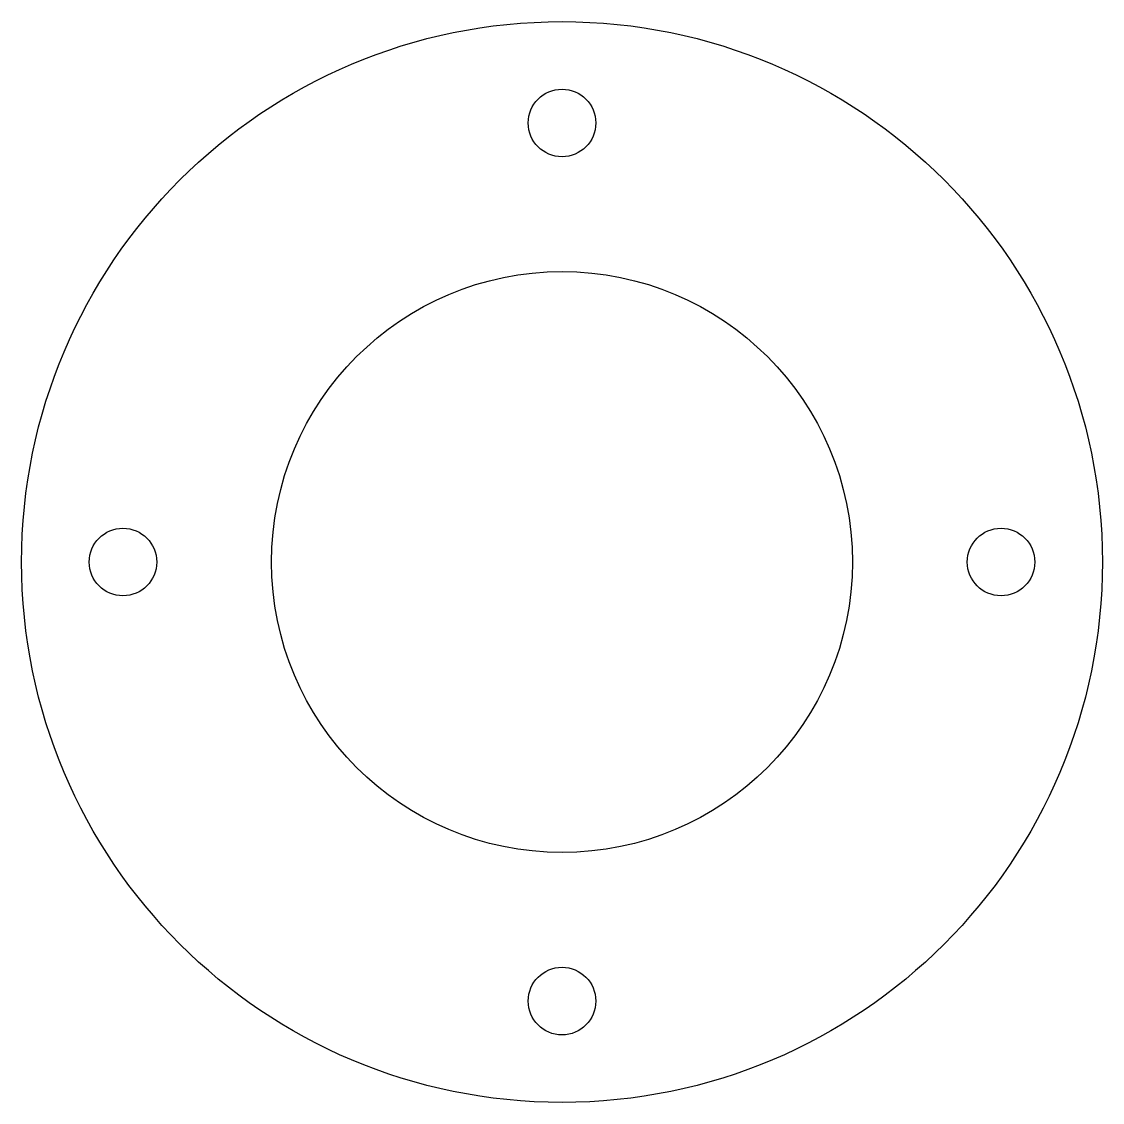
# Model space of a CAD drawing. Extents: x 6 to 166, y 4 to 164.
import ezdxf

# ---------------------------------------------------------------- set-up
doc = ezdxf.new("R2010")
doc.units = 0
doc.layers.get('0').update_dxf_attribs({"linetype": 'CONTINUOUS'})

msp = doc.modelspace()

# ---------------------------------------------------------------- linework, layer by layer
at = {"color": 7, "linetype": 'CONTINUOUS'}
for centre, radius in [((85.78, 83.86), 80), ((85.78, 148.86), 5), ((85.78, 83.86), 43), ((20.78, 83.86), 5), ((150.78, 83.86), 5), ((85.78, 18.86), 5)]:
    msp.add_circle(centre, radius, dxfattribs=at)

doc.saveas('drawing.dxf')
